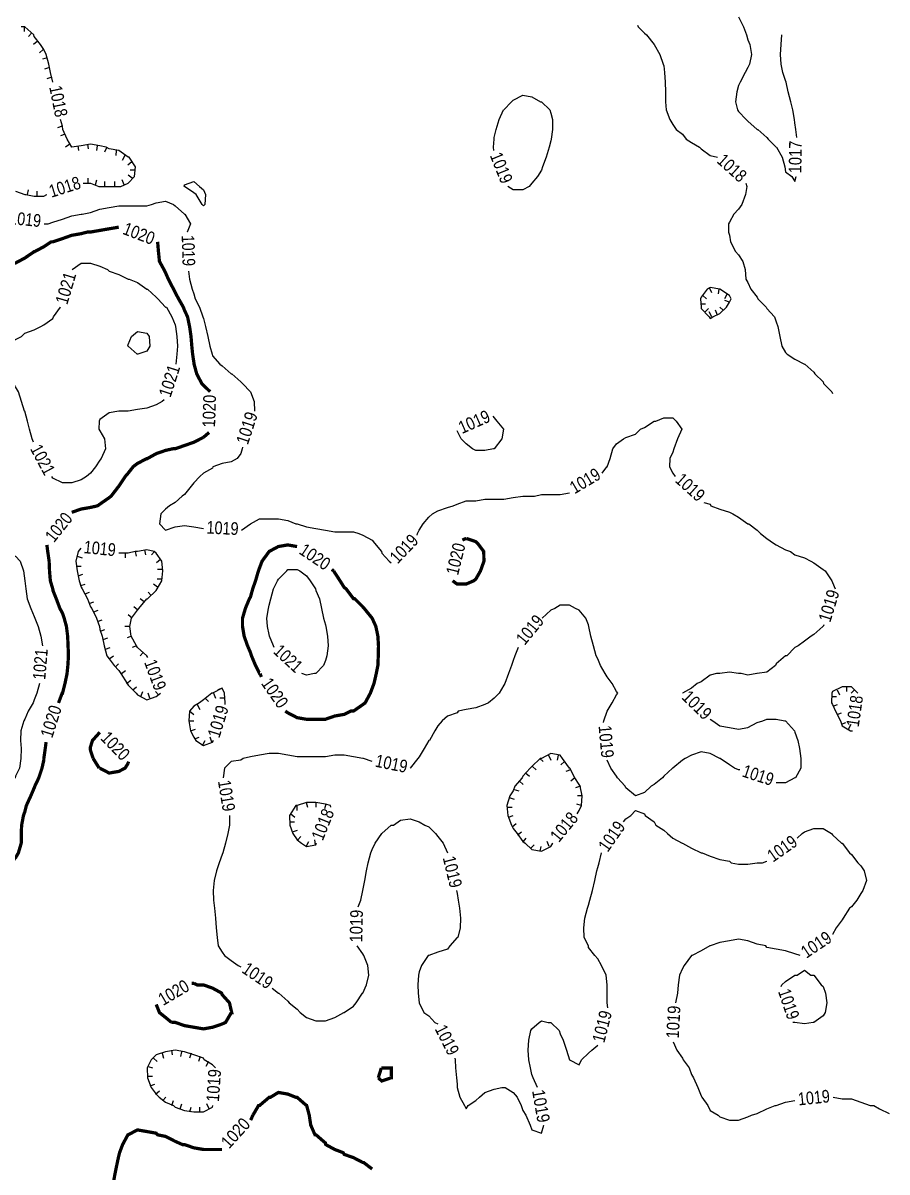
# Model space of a CAD drawing. Extents: x 628896 to 629881, y 4519192 to 4520125.
# Drawn here: x 629279.9 to 629545.2, y 4519449.6 to 4519802.1 of the extents above; entities that cross this region are included whole.
import ezdxf
from ezdxf.enums import TextEntityAlignment as Align

# ---------------------------------------------------------------- set-up
doc = ezdxf.new("R2010")
doc.units = 0

msp = doc.modelspace()

# ---------------------------------------------------------------- linework, layer by layer
at = {"layer": 'GSLAYER', "linetype": 'CONTINUOUS', "flags": 128}
for points in [[(629499.625, 4519804), (629501.125, 4519801), (629502.0625, 4519798.5), (629502.5, 4519797), (629503.0625, 4519795.5), (629503.5625, 4519792.5), (629502.9375, 4519789.5), (629502.5, 4519788.5), (629501.6875, 4519787), (629500.125, 4519784), (629499.625, 4519783), (629499.0625, 4519781), (629498.6875, 4519778), (629499.25, 4519775.5), (629499.625, 4519775), (629502, 4519772.5), (629502.5, 4519772), (629505.375, 4519769.5), (629505.5625, 4519769.5), (629508.25, 4519767), (629508.75, 4519766.5), (629511.125, 4519764), (629511.25, 4519764), (629513, 4519761), (629513.8125, 4519758), (629514.0625, 4519756.5), (629516, 4519755), (629516.9375, 4519753.5), (629517.3125, 4519755)], [(629288.3125, 4519787), (629287.875, 4519789.5), (629287, 4519792.5), (629286.3125, 4519794), (629285.25, 4519795.5), (629283.375, 4519798), (629283.25, 4519798.5), (629280.4375, 4519801), (629279.375, 4519801)], [(629280.25, 4519801), (629280.25, 4519799.5)], [(629468.625, 4519801.5), (629468.8125, 4519801)], [(629468.8125, 4519801), (629470.75, 4519799), (629471.3125, 4519798.5), (629473.6875, 4519795.5), (629473.75, 4519795.5), (629475.4375, 4519792.5), (629476.4375, 4519789.5), (629476.625, 4519789), (629476.875, 4519787), (629477.125, 4519784), (629477.1875, 4519781), (629477.1875, 4519778), (629477.375, 4519775.5), (629478.5625, 4519772.5), (629479.4375, 4519771), (629480.5, 4519769.5), (629482.375, 4519768), (629483.5, 4519766.5), (629485.1875, 4519765.5), (629487.625, 4519764), (629488.125, 4519763.5), (629490.9375, 4519761.5), (629493.125, 4519761)], [(629282.5625, 4519799), (629281.625, 4519798)], [(629517.1875, 4519769.5), (629516.9375, 4519771.5), (629516.8125, 4519772.5), (629516.3125, 4519775.5), (629515.625, 4519778), (629514.875, 4519781), (629514.1875, 4519784), (629514.0625, 4519784.5), (629513.1875, 4519787), (629512.6875, 4519789.5), (629512.5, 4519792.5), (629512.6875, 4519795.5), (629512.9375, 4519798.5)], [(629284.3125, 4519796.5), (629283.1875, 4519795.5)], [(629286.125, 4519794), (629284.9375, 4519793)], [(629287.3125, 4519791.5), (629285.875, 4519791)], [(629288.0625, 4519788.5), (629286.5625, 4519788)], [(629289.125, 4519784), (629288.3125, 4519787)], [(629288.75, 4519785.5), (629287.25, 4519785)], [(629424.375, 4519764), (629424.5625, 4519766.5), (629424.625, 4519767), (629425.1875, 4519769.5), (629426.0625, 4519772.5), (629427.4375, 4519775.5), (629427.5, 4519775.5), (629429.9375, 4519778), (629430.4375, 4519778.5), (629433.375, 4519780), (629436.1875, 4519779.5), (629438.8125, 4519778), (629439.0625, 4519778), (629441.6875, 4519775.5), (629441.9375, 4519774.5), (629442.4375, 4519772.5), (629442.4375, 4519769.5), (629442.125, 4519766.5), (629441.9375, 4519766), (629441.4375, 4519764), (629440.5, 4519761), (629439.4375, 4519758), (629439.0625, 4519757), (629437.875, 4519755), (629436.1875, 4519753), (629435.3125, 4519752), (629433.375, 4519751), (629430.4375, 4519751), (629428.8125, 4519752)], [(629300.625, 4519753), (629303.1875, 4519752), (629303.5, 4519752), (629306.375, 4519752), (629309.3125, 4519752), (629310, 4519752), (629312.1875, 4519753), (629314.125, 4519755), (629314.4375, 4519758), (629312.5625, 4519761), (629312.1875, 4519761), (629309.3125, 4519763), (629306.375, 4519763.5), (629305.4375, 4519764), (629303.5, 4519764.5), (629300.625, 4519765), (629297.75, 4519764.5), (629294.875, 4519764), (629293.4375, 4519766.5), (629292.1875, 4519769.5), (629292.0625, 4519770.5), (629291.4375, 4519772.5)], [(629291.4375, 4519772.5), (629291.4375, 4519772.5)], [(629291.9375, 4519770.5), (629290.5, 4519770)], [(629517.5, 4519767), (629517.1875, 4519769.5)], [(629292.875, 4519768), (629291.4375, 4519767.5)], [(629294.3125, 4519765), (629292.9375, 4519764)], [(629299.6875, 4519765), (629299.9375, 4519763.5)], [(629296.75, 4519764.5), (629296.9375, 4519763)], [(629302.6875, 4519764.5), (629302.4375, 4519763)], [(629305.625, 4519764), (629304.9375, 4519762.5)], [(629308.5625, 4519763), (629308.375, 4519761.5)], [(629311.1875, 4519761.5), (629310.3125, 4519760)], [(629424.5, 4519763), (629424.375, 4519764)], [(629313.3125, 4519759.5), (629312.0625, 4519758.5)], [(629493.125, 4519761), (629493.125, 4519761)], [(629299.9375, 4519753), (629299.9375, 4519754.5)], [(629313.4375, 4519754.5), (629312.25, 4519755.5)], [(629314.3125, 4519757), (629312.8125, 4519757)], [(629517.3125, 4519755), (629517.3125, 4519755)], [(629281.25, 4519749.5), (629281.625, 4519751)], [(629298.4375, 4519753), (629300.625, 4519753)], [(629302.125, 4519752.5), (629302.625, 4519754)], [(629305, 4519752), (629305, 4519753.5)], [(629308.0625, 4519752), (629308.0625, 4519753.5)], [(629311, 4519752.5), (629310.375, 4519754)], [(629333.125, 4519749.5), (629332.375, 4519750), (629329.5, 4519752), (629329.4375, 4519752), (629329.5, 4519752.5), (629332.375, 4519753.5), (629334.125, 4519752), (629335.3125, 4519751), (629336, 4519749.5), (629335.75, 4519746.5), (629335.3125, 4519746), (629334.875, 4519746.5)], [(629428.8125, 4519752), (629428.8125, 4519752)], [(629502.1875, 4519752), (629501.75, 4519749.5), (629500.625, 4519746.5), (629499.625, 4519745), (629498.1875, 4519743.5), (629496.8125, 4519741), (629496.5, 4519740.5), (629496.5, 4519738), (629496.8125, 4519737), (629497.1875, 4519735), (629498.6875, 4519732), (629499.625, 4519731), (629500.9375, 4519729), (629501.625, 4519726.5), (629501.875, 4519723.5), (629502.5, 4519722.5), (629503.375, 4519720.5), (629505.375, 4519718), (629505.5625, 4519717.5), (629508.125, 4519715), (629508.25, 4519714.5), (629510.6875, 4519712), (629511.125, 4519710.5), (629511.625, 4519709), (629512.25, 4519706), (629512.9375, 4519703), (629514.0625, 4519701), (629514.5625, 4519700.5), (629516.9375, 4519699), (629519.8125, 4519697.5), (629519.9375, 4519697.5), (629522.6875, 4519695), (629523.0625, 4519694.5), (629525.625, 4519692), (629525.6875, 4519691.5), (629528.25, 4519689), (629528.4375, 4519688.5)], [(629501.8125, 4519753), (629502.1875, 4519752)], [(629277.625, 4519750.5), (629280.4375, 4519749.5), (629280.8125, 4519749.5), (629283.375, 4519749), (629286.3125, 4519749), (629287.1875, 4519749.5)], [(629284.3125, 4519749), (629284.3125, 4519750.5)], [(629287.1875, 4519749.5), (629287.1875, 4519749.5)], [(629287.6875, 4519740.5), (629289.125, 4519741), (629292.0625, 4519742), (629294.875, 4519743), (629297.75, 4519743.5), (629298.125, 4519743.5), (629300.625, 4519744), (629303.5, 4519745), (629306.375, 4519745.5), (629309.3125, 4519746), (629312.1875, 4519746), (629315.0625, 4519746), (629317.9375, 4519746), (629319.375, 4519746.5), (629320.8125, 4519747), (629323.6875, 4519747.5), (629326.125, 4519746.5), (629326.625, 4519746), (629329.5, 4519743.5), (629329.625, 4519743.5), (629331.3125, 4519740.5), (629330.3125, 4519738)], [(629334.875, 4519746.5), (629333.125, 4519749.5)], [(629286.375, 4519740.5), (629287.6875, 4519740.5)], [(629330.3125, 4519738), (629330.3125, 4519738)], [(629295, 4519726.5), (629297.75, 4519728.5), (629300.625, 4519728.5), (629303.5, 4519727.5), (629305.8125, 4519726.5), (629306.375, 4519726), (629309.3125, 4519725), (629312.1875, 4519723.5), (629312.5625, 4519723.5), (629315.0625, 4519722.5), (629317.9375, 4519720.5), (629318.125, 4519720.5), (629320.8125, 4519718), (629321.3125, 4519717.5), (629323.6875, 4519715), (629323.9375, 4519715), (629325.5625, 4519712), (629326.625, 4519709.5), (629326.6875, 4519709), (629327.1875, 4519706), (629327.3125, 4519703), (629327.125, 4519700.5), (629326.875, 4519697.5)], [(629295, 4519726.5), (629295, 4519726.5)], [(629330.6875, 4519726), (629331.0625, 4519723.5)], [(629331.0625, 4519723.5), (629331.8125, 4519720.5), (629332.375, 4519719), (629332.75, 4519717.5), (629334.125, 4519715), (629335.125, 4519712), (629335.3125, 4519711.5), (629336, 4519709), (629336.6875, 4519706), (629337.25, 4519703), (629338, 4519700.5), (629338.125, 4519700), (629340.375, 4519697.5), (629341.0625, 4519697), (629343.875, 4519694.5), (629344.0625, 4519694.5), (629346.8125, 4519692), (629347.3125, 4519691.5), (629349.75, 4519689), (629349.75, 4519689), (629350.875, 4519686), (629351, 4519683)], [(629493.875, 4519713), (629495.9375, 4519715), (629496.8125, 4519716.5), (629497.3125, 4519717.5), (629496.8125, 4519718.5), (629493.875, 4519720.5), (629490.9375, 4519721), (629490, 4519720.5), (629488.125, 4519718), (629487.9375, 4519717.5), (629488.125, 4519715), (629488.125, 4519714.5), (629490.5625, 4519712), (629490.9375, 4519711.5), (629491.75, 4519712)], [(629490.625, 4519721), (629491.3125, 4519719.5)], [(629493.5625, 4519720.5), (629493.3125, 4519719)], [(629488, 4519716), (629489.5, 4519716)], [(629488.625, 4519718.5), (629489.8125, 4519717.5)], [(629496.125, 4519719), (629495.25, 4519717.5)], [(629496.8125, 4519716.5), (629495.4375, 4519717)], [(629282.75, 4519674.5), (629281.875, 4519677.5), (629281.25, 4519680), (629280.4375, 4519683), (629280.375, 4519683), (629279.4375, 4519686), (629278.5, 4519689), (629277.625, 4519690.5), (629277.125, 4519691.5), (629275.625, 4519694.5), (629274.75, 4519697.5), (629274.75, 4519700.5), (629275.875, 4519703), (629277.625, 4519705), (629279.4375, 4519706), (629280.4375, 4519707), (629283.375, 4519708), (629285.4375, 4519709), (629286.3125, 4519709.5), (629289.125, 4519711.5), (629289.3125, 4519712), (629291.4375, 4519715)], [(629291.4375, 4519715), (629291.4375, 4519715)], [(629489.3125, 4519713.5), (629490.375, 4519714.5)], [(629491.4375, 4519712), (629490.625, 4519713.5)], [(629491.75, 4519712), (629493.875, 4519713)], [(629493.125, 4519712.5), (629492.5, 4519714)], [(629494.9375, 4519714), (629493.875, 4519715)], [(629312.1875, 4519703), (629312.125, 4519703), (629312.1875, 4519703.5), (629313.25, 4519706), (629315.0625, 4519707.5), (629317.9375, 4519707), (629318.6875, 4519706), (629318.8125, 4519703), (629317.9375, 4519701.5), (629315.125, 4519700.5), (629315.0625, 4519700.5), (629315, 4519700.5)], [(629315, 4519700.5), (629312.1875, 4519703)], [(629326.875, 4519697.5), (629326.875, 4519697.5)], [(629322.625, 4519686), (629320.8125, 4519685), (629317.9375, 4519684), (629315.0625, 4519683.5), (629312.1875, 4519683), (629310.3125, 4519683), (629309.3125, 4519683), (629306.375, 4519682.5), (629303.5, 4519680.5), (629303.3125, 4519680), (629303.1875, 4519677.5), (629303.5, 4519677), (629304.9375, 4519674.5), (629305.25, 4519671.5), (629303.875, 4519668.5), (629303.5, 4519668), (629302.1875, 4519666), (629300.625, 4519664), (629299.375, 4519663), (629297.75, 4519662), (629294.875, 4519661), (629292.0625, 4519661), (629289.125, 4519662.5), (629288.8125, 4519663)], [(629323.25, 4519686.5), (629322.625, 4519686)], [(629351, 4519683), (629351, 4519683)], [(629424.625, 4519681), (629425.4375, 4519680), (629427.4375, 4519677.5), (629426.9375, 4519674.5), (629424.625, 4519671.5), (629424.375, 4519671.5), (629421.75, 4519671), (629418.9375, 4519671), (629417.875, 4519671.5)], [(629424.125, 4519681.5), (629424.625, 4519681)], [(629459.125, 4519666), (629459.25, 4519666), (629460.1875, 4519668.5), (629461, 4519671.5), (629462.1875, 4519673), (629464.3125, 4519674.5), (629465, 4519675), (629467.9375, 4519676), (629469.5, 4519677.5), (629470.75, 4519678), (629473.6875, 4519680), (629474.1875, 4519680), (629476.625, 4519681), (629479.4375, 4519681), (629480.4375, 4519680), (629482.1875, 4519677.5), (629480.875, 4519674.5), (629479.75, 4519671.5), (629479.4375, 4519670.5), (629478.5625, 4519668.5), (629478.4375, 4519666), (629479.4375, 4519664), (629480.125, 4519663)], [(629416, 4519673), (629414.4375, 4519674.5), (629413.1875, 4519677)], [(629413.1875, 4519677), (629413.1875, 4519677)], [(629283.1875, 4519673.5), (629282.75, 4519674.5)], [(629347.1875, 4519671.5), (629346.8125, 4519670), (629345.625, 4519668.5), (629343.875, 4519667.5), (629341.0625, 4519667), (629338.25, 4519666), (629338.125, 4519665.5), (629335.3125, 4519664), (629334.1875, 4519663), (629332.375, 4519661), (629331.5625, 4519660), (629329.5, 4519657.5), (629328.75, 4519657), (629326.625, 4519655), (629324.875, 4519654), (629323.6875, 4519653), (629322.1875, 4519651.5), (629321.8125, 4519648.5), (629323.6875, 4519646.5), (629326.625, 4519647.5), (629329.5, 4519648), (629332.375, 4519647.5), (629335.3125, 4519647)], [(629347.3125, 4519672), (629347.1875, 4519671.5)], [(629417.875, 4519671.5), (629416, 4519673)], [(629288.8125, 4519663), (629288.8125, 4519663)], [(629457.6875, 4519664), (629459.125, 4519666)], [(629480.125, 4519663), (629480.125, 4519663)], [(629401.0625, 4519645.5), (629401.5625, 4519646.5), (629402.75, 4519648.5), (629404.5, 4519650.5), (629405.625, 4519651.5), (629407.3125, 4519652.5), (629410.25, 4519653.5), (629412, 4519654), (629413.1875, 4519654.5), (629416, 4519655.5), (629418.9375, 4519655.5), (629421.75, 4519656), (629424.625, 4519656), (629427.5, 4519656), (629430.4375, 4519656.5), (629433.375, 4519657), (629436.1875, 4519657), (629437, 4519657), (629439.0625, 4519657.5), (629441.9375, 4519657.5), (629444.8125, 4519657.5), (629447.6875, 4519658)], [(629447.6875, 4519658), (629447.6875, 4519658)], [(629488.9375, 4519655), (629490.9375, 4519654.5)], [(629490.9375, 4519654.5), (629491.0625, 4519654), (629493.875, 4519653), (629496.8125, 4519652), (629497.875, 4519651.5), (629499.625, 4519650.5), (629502.5, 4519648.5), (629502.75, 4519648.5), (629505.375, 4519646.5), (629506.375, 4519645.5), (629508.25, 4519644), (629510.375, 4519642.5), (629511.125, 4519642), (629514.0625, 4519640.5), (629515.5625, 4519640), (629516.9375, 4519639), (629519.8125, 4519638), (629521.8125, 4519637), (629522.6875, 4519636.5), (629525.625, 4519634.5), (629526.25, 4519634), (629528.25, 4519631), (629528.4375, 4519630.5), (629529.3125, 4519628.5)], [(629347, 4519646.5), (629349.75, 4519648.5)], [(629349.75, 4519648.5), (629349.75, 4519648.5), (629352.5625, 4519650), (629355.5, 4519650), (629358.3125, 4519650), (629361.1875, 4519649.5), (629363.6875, 4519648.5), (629364.0625, 4519648.5), (629366.9375, 4519647.5), (629369.875, 4519647), (629372.75, 4519646.5), (629375.625, 4519646), (629378.5, 4519646), (629381.375, 4519646), (629383, 4519645.5), (629384.25, 4519645), (629387.125, 4519643.5), (629387.875, 4519642.5), (629389.9375, 4519640), (629390.0625, 4519639.5), (629392.375, 4519637), (629392.9375, 4519636.5)], [(629335.3125, 4519647), (629335.3125, 4519647)], [(629400.9375, 4519645), (629401.0625, 4519645.5)], [(629268.4375, 4519625.5), (629268.375, 4519628.5), (629268.5625, 4519631), (629268.9375, 4519634), (629268.9375, 4519634), (629270.75, 4519637), (629271.875, 4519637.5), (629274.6875, 4519638.5), (629277.625, 4519638.5), (629279, 4519637), (629280.0625, 4519634), (629280.4375, 4519631), (629280.75, 4519628.5), (629281.1875, 4519625.5), (629282.3125, 4519622.5), (629283.375, 4519620), (629283.5, 4519619.5), (629284.5625, 4519617), (629285.4375, 4519614), (629285.875, 4519611)], [(629296.875, 4519640), (629296.1875, 4519637), (629296.5625, 4519634), (629297.125, 4519631), (629297.75, 4519629), (629298.125, 4519628.5), (629299.6875, 4519625.5), (629300.625, 4519623), (629301, 4519622.5), (629302.5, 4519619.5), (629303.375, 4519617), (629303.5, 4519616), (629304.25, 4519614), (629304.875, 4519611), (629305.625, 4519608), (629306.375, 4519607), (629307.875, 4519605), (629309.3125, 4519603.5), (629309.9375, 4519602.5), (629311.875, 4519599.5), (629312.1875, 4519599), (629314.625, 4519596.5), (629315.0625, 4519596), (629317.9375, 4519594.5), (629320.8125, 4519595.5), (629322.125, 4519596.5)], [(629296.5625, 4519638.5), (629298.125, 4519638)], [(629297.625, 4519641), (629296.875, 4519640)], [(629317.9375, 4519608), (629317.9375, 4519608), (629315.0625, 4519610.5), (629314.8125, 4519611), (629313.125, 4519614), (629312.6875, 4519617), (629313.25, 4519619.5), (629315.0625, 4519622), (629315.5, 4519622.5), (629317.9375, 4519625.5), (629318.125, 4519625.5), (629320.8125, 4519628), (629321.0625, 4519628.5), (629322.5, 4519631), (629322.8125, 4519634), (629322.5, 4519637), (629320.8125, 4519639.5), (629320.1875, 4519640), (629317.9375, 4519640.5), (629315.0625, 4519640), (629314.375, 4519640), (629312.1875, 4519639.5), (629309.3125, 4519639.5)], [(629309.3125, 4519639.5), (629309.3125, 4519639.5)], [(629311.25, 4519639.5), (629311.25, 4519638)], [(629314.3125, 4519640), (629314.625, 4519638.5)], [(629317.25, 4519640.5), (629317.5, 4519639)], [(629320.25, 4519640), (629319.375, 4519639)], [(629296.375, 4519635.5), (629297.8125, 4519635.5)], [(629322.125, 4519637.5), (629320.875, 4519636.5)], [(629322.8125, 4519634.5), (629321.25, 4519634.5)], [(629356.875, 4519611), (629355.5625, 4519614), (629355.5, 4519614.5), (629354.9375, 4519617), (629354.8125, 4519619.5), (629355.3125, 4519622.5), (629355.5, 4519623.5), (629356, 4519625.5), (629356.875, 4519628.5), (629358.0625, 4519631), (629358.3125, 4519631.5), (629360.875, 4519634), (629361.1875, 4519634.5), (629364.0625, 4519634.5), (629364.9375, 4519634), (629366.9375, 4519632.5), (629368.0625, 4519631), (629369.75, 4519628.5), (629369.875, 4519628), (629370.9375, 4519625.5), (629371.5625, 4519622.5), (629372.1875, 4519619.5), (629372.75, 4519617.5), (629372.9375, 4519617), (629373.4375, 4519614), (629373.5625, 4519611), (629373.1875, 4519608), (629372.75, 4519606.5), (629372.1875, 4519605), (629369.875, 4519602.5), (629369.375, 4519602.5), (629366.9375, 4519602), (629365.5625, 4519602.5)], [(629392.9375, 4519636.5), (629392.9375, 4519636.5)], [(629296.8125, 4519632.5), (629298.3125, 4519633)], [(629322.625, 4519631.5), (629321.0625, 4519631.5)], [(629297.625, 4519629.5), (629299, 4519630)], [(629299, 4519627), (629300.375, 4519627.5)], [(629319.3125, 4519626.5), (629318.3125, 4519627.5)], [(629321.25, 4519629), (629319.9375, 4519630)], [(629529.3125, 4519628.5), (629529.3125, 4519628.5)], [(629300.1875, 4519624), (629301.625, 4519624.5)], [(629317.125, 4519624.5), (629315.9375, 4519625.5)], [(629301.625, 4519621.5), (629303, 4519622)], [(629313.4375, 4519619.5), (629312.1875, 4519620.5)], [(629315.1875, 4519622), (629313.9375, 4519623)], [(629458.25, 4519588), (629459.25, 4519591), (629459.25, 4519591), (629460.8125, 4519593.5), (629462.1875, 4519596), (629462.5625, 4519596.5), (629462.1875, 4519597), (629460.8125, 4519599.5), (629459.25, 4519601.5), (629458.625, 4519602.5), (629457.1875, 4519605), (629456.375, 4519607), (629455.9375, 4519608), (629455.0625, 4519611), (629454.25, 4519614), (629453.6875, 4519617), (629453.5, 4519617.5), (629452.6875, 4519619.5), (629450.625, 4519622), (629449.5, 4519622.5), (629447.6875, 4519623.5), (629444.8125, 4519623.5), (629443.25, 4519622.5), (629441.9375, 4519622), (629439.3125, 4519619.5)], [(629302.8125, 4519618.5), (629304.25, 4519619)], [(629312.6875, 4519617), (629311.1875, 4519617)], [(629439.3125, 4519619.5), (629439.3125, 4519619.5)], [(629525.625, 4519617), (629525.4375, 4519617), (629522.6875, 4519614.5), (629521.875, 4519614), (629519.8125, 4519612.5), (629517.875, 4519611), (629516.9375, 4519610.5), (629514.4375, 4519608), (629514.0625, 4519608), (629511.125, 4519605.5), (629510.9375, 4519605), (629508.25, 4519603), (629505.375, 4519602.5), (629505.1875, 4519602.5), (629502.5, 4519602), (629500.4375, 4519602.5), (629499.625, 4519602.5), (629496.8125, 4519603), (629493.875, 4519602.5), (629492.875, 4519602.5), (629490.9375, 4519602), (629488.125, 4519600), (629486.9375, 4519599.5), (629485.1875, 4519598), (629482.375, 4519596.5)], [(629525.8125, 4519617.5), (629525.625, 4519617)], [(629303.6875, 4519615.5), (629305.0625, 4519616)], [(629304.5625, 4519613), (629306, 4519613.5)], [(629313.25, 4519614), (629311.9375, 4519613.5)], [(629285.875, 4519611), (629285.875, 4519611)], [(629305.25, 4519610), (629306.6875, 4519610.5)], [(629314.8125, 4519611), (629313.4375, 4519610.5)], [(629357.0625, 4519610.5), (629356.875, 4519611)], [(629431.9375, 4519610.5), (629430.9375, 4519608)], [(629306.375, 4519607), (629307.6875, 4519608)], [(629316.8125, 4519609), (629315.875, 4519608)], [(629318.25, 4519607.5), (629317.9375, 4519608)], [(629430.9375, 4519608), (629430.4375, 4519606.5), (629429.9375, 4519605), (629429, 4519602.5), (629427.8125, 4519599.5), (629427.5, 4519599), (629426.0625, 4519596.5), (629424.625, 4519595), (629422.8125, 4519593.5), (629421.75, 4519593), (629418.9375, 4519592), (629416, 4519591.5), (629413.5625, 4519591), (629413.1875, 4519590.5), (629410.25, 4519589.5), (629408.5625, 4519588), (629407.3125, 4519586.5), (629406.375, 4519585), (629404.6875, 4519582), (629404.5, 4519582), (629403.125, 4519579.5), (629401.5625, 4519577), (629401.1875, 4519576.5), (629398.75, 4519573.5)], [(629308.1875, 4519604.5), (629309.25, 4519605.5)], [(629310.125, 4519602.5), (629311.375, 4519603.5)], [(629284.9375, 4519599.5), (629284.125, 4519596.5)], [(629311.6875, 4519599.5), (629313.0625, 4519600.5)], [(629365.5625, 4519602.5), (629365.5625, 4519602.5)], [(629284.125, 4519596.5), (629283.375, 4519594.5), (629283, 4519593.5), (629281.5, 4519591), (629280.4375, 4519588.5), (629280.1875, 4519588), (629279.25, 4519585), (629279.1875, 4519582), (629279.375, 4519579.5), (629279.25, 4519576.5), (629278.8125, 4519573.5), (629277.625, 4519571), (629277.5, 4519570.5), (629275, 4519568), (629274.6875, 4519567.5), (629271.875, 4519565), (629271.375, 4519565), (629268.9375, 4519563.5), (629266.0625, 4519562), (629265.9375, 4519562), (629263.1875, 4519560), (629261.125, 4519559)], [(629313.6875, 4519597.5), (629314.8125, 4519598.5)], [(629316.0625, 4519595.5), (629316.75, 4519597)], [(629318.8125, 4519595), (629318.3125, 4519596.5)], [(629321.5625, 4519596), (629320.625, 4519597)], [(629322.125, 4519596.5), (629322.125, 4519596.5)], [(629342, 4519593.5), (629341.75, 4519596.5), (629341.0625, 4519598), (629338.125, 4519596.5), (629337.9375, 4519596.5), (629335.3125, 4519594.5), (629334.125, 4519593.5), (629332.375, 4519592.5), (629331, 4519591), (629330.8125, 4519588), (629331.375, 4519585), (629332.375, 4519583), (629332.9375, 4519582), (629335.3125, 4519580.5), (629338.125, 4519581.5), (629338.4375, 4519582)], [(629338.4375, 4519596.5), (629339.0625, 4519595)], [(629341.0625, 4519598), (629339.6875, 4519597.5)], [(629482.375, 4519596.5), (629482.375, 4519596.5)], [(629534.25, 4519598.5), (629531.375, 4519598.5), (629528.4375, 4519597), (629528.25, 4519596.5), (629528.125, 4519593.5), (629528.4375, 4519593), (629529.375, 4519591), (629530.875, 4519588), (629531.375, 4519586.5), (629534, 4519585), (629534.25, 4519585), (629534.5625, 4519585)], [(629529.875, 4519597.5), (629530.5625, 4519596)], [(629532.75, 4519598.5), (629532.75, 4519597)], [(629535.1875, 4519597.5), (629534.1875, 4519596.5)], [(629536.25, 4519596.5), (629534.25, 4519598.5)], [(629333.4375, 4519593), (629334.1875, 4519591.5)], [(629335.875, 4519595), (629336.875, 4519594)], [(629341.8125, 4519595), (629340.375, 4519595)], [(629341.9375, 4519593), (629342, 4519593.5)], [(629528.25, 4519595.5), (629529.6875, 4519595.5)], [(629528.625, 4519592.5), (629530, 4519593)], [(629331.1875, 4519591), (629332.375, 4519590)], [(629529.875, 4519590), (629531.25, 4519590.5)], [(629330.8125, 4519588), (629332.375, 4519588)], [(629331.3125, 4519585), (629332.875, 4519585.5)], [(629458.1875, 4519587.5), (629458.25, 4519588)], [(629490.9375, 4519588.5), (629491.75, 4519588)], [(629491.75, 4519588), (629493.875, 4519586.5), (629496.8125, 4519586), (629499.625, 4519585.5), (629502.5, 4519586), (629505.375, 4519587.5), (629507.0625, 4519588), (629508.25, 4519588.5), (629511.125, 4519588.5), (629513.8125, 4519588), (629514.0625, 4519588), (629516.75, 4519585), (629516.9375, 4519584.5), (629517.8125, 4519582), (629518.3125, 4519579.5), (629518.75, 4519576.5), (629518.6875, 4519573.5), (629517.125, 4519570.5), (629516.9375, 4519570.5), (629514.0625, 4519569), (629511.125, 4519569)], [(629531.1875, 4519587), (629532.5625, 4519587.5)], [(629533.375, 4519585.5), (629534.1875, 4519587)], [(629332.6875, 4519582.5), (629334, 4519583)], [(629335.0625, 4519580.5), (629335.875, 4519582)], [(629337.9375, 4519581.5), (629337.375, 4519583)], [(629338.4375, 4519582), (629338.4375, 4519582)], [(629534.5625, 4519585), (629534.5625, 4519585)], [(629384.5, 4519576.5), (629384.25, 4519576.5), (629381.375, 4519577), (629378.5, 4519577.5), (629375.625, 4519577.5), (629372.75, 4519577), (629369.875, 4519577), (629366.9375, 4519577), (629364.0625, 4519577), (629361.1875, 4519577.5), (629358.3125, 4519578), (629355.5, 4519578), (629352.5625, 4519577.5), (629349.75, 4519577), (629347.5, 4519576.5), (629346.8125, 4519576), (629343.875, 4519575.5), (629341.75, 4519573.5), (629341.375, 4519570.5)], [(629450.625, 4519560.5), (629451.4375, 4519562), (629451.625, 4519565), (629450.9375, 4519568), (629450.625, 4519568.5), (629449.375, 4519570.5), (629447.8125, 4519573.5), (629447.6875, 4519573.5), (629445.5625, 4519576.5), (629444.8125, 4519577.5), (629441.9375, 4519578), (629439.0625, 4519576.5), (629438.75, 4519576.5), (629436.1875, 4519574), (629435.625, 4519573.5), (629433.375, 4519571), (629433.1875, 4519570.5), (629430.9375, 4519568), (629430.4375, 4519566.5), (629429.375, 4519565), (629428.5, 4519562), (629428.8125, 4519559), (629429.875, 4519556), (629430.4375, 4519555), (629431.625, 4519553.5), (629433.375, 4519551), (629434.0625, 4519550.5), (629436.1875, 4519548.5), (629439.0625, 4519548), (629441.9375, 4519549.5), (629442.625, 4519550.5)], [(629499.625, 4519573), (629498.375, 4519573.5), (629496.8125, 4519574.5), (629494, 4519576.5), (629493.875, 4519576.5), (629490.9375, 4519578), (629488.125, 4519578.5), (629485.1875, 4519577.5), (629483.25, 4519576.5), (629482.375, 4519576), (629479.4375, 4519573.5), (629479.3125, 4519573.5), (629476.625, 4519571), (629476.25, 4519570.5), (629473.6875, 4519568.5), (629472.8125, 4519568), (629470.75, 4519566), (629467.9375, 4519565), (629465, 4519567.5), (629464.8125, 4519568), (629462.4375, 4519570.5), (629462.1875, 4519571), (629460.4375, 4519573.5), (629459.25, 4519576)], [(629387.125, 4519575.5), (629384.5, 4519576.5)], [(629438.5625, 4519576.5), (629439.625, 4519575.5)], [(629441.25, 4519577.5), (629441.9375, 4519576)], [(629444.1875, 4519577.5), (629443.9375, 4519576)], [(629446.1875, 4519575.5), (629445, 4519574.5)], [(629459.25, 4519576), (629459.25, 4519576)], [(629398.75, 4519573.5), (629398.75, 4519573.5)], [(629434.25, 4519572), (629435.4375, 4519571)], [(629436.375, 4519574), (629437.4375, 4519573)], [(629448, 4519573), (629446.625, 4519572.5)], [(629500, 4519573), (629499.625, 4519573)], [(629341.375, 4519570.5), (629341.375, 4519570.5)], [(629432.375, 4519569.5), (629433.5, 4519568.5)], [(629449.375, 4519570.5), (629448.125, 4519569.5)], [(629451.0625, 4519568), (629449.5, 4519567.5)], [(629511.125, 4519569), (629511.125, 4519569)], [(629429.1875, 4519564.5), (629430.75, 4519564)], [(629430.75, 4519567), (629432.125, 4519566.5)], [(629451.625, 4519565), (629450.125, 4519565)], [(629374.3125, 4519562), (629372.75, 4519562.5), (629369.875, 4519563), (629366.9375, 4519563), (629364.0625, 4519562), (629363.6875, 4519562), (629361.75, 4519559), (629361.8125, 4519556), (629362.8125, 4519553.5), (629364.0625, 4519551.5), (629365.375, 4519550.5), (629366.9375, 4519549.5), (629369.875, 4519550), (629370.0625, 4519550.5)], [(629364, 4519562), (629364, 4519560.5)], [(629366.8125, 4519563), (629367.3125, 4519561.5)], [(629369.875, 4519563), (629369.875, 4519561.5)], [(629372.875, 4519562.5), (629372.4375, 4519561)], [(629374.4375, 4519561.5), (629374.3125, 4519562)], [(629428.5625, 4519561.5), (629430.0625, 4519561.5)], [(629451.3125, 4519562), (629449.9375, 4519562.5)], [(629450.0625, 4519559.5), (629450.625, 4519560.5)], [(629465, 4519558), (629466.5625, 4519559), (629467.9375, 4519560.5), (629470.75, 4519559.5), (629470.9375, 4519559), (629473.6875, 4519557), (629474.1875, 4519556), (629476.625, 4519554.5), (629477.75, 4519553.5), (629479.4375, 4519552), (629482.25, 4519550.5), (629482.375, 4519550.5), (629485.1875, 4519549), (629488.125, 4519547.5), (629488.4375, 4519547.5), (629490.9375, 4519546.5), (629493.875, 4519545.5), (629496.8125, 4519545), (629497.3125, 4519544.5), (629499.625, 4519544), (629502.5, 4519544), (629505.375, 4519544.5), (629506.9375, 4519544.5), (629508.25, 4519545)], [(629343.3125, 4519559), (629343.3125, 4519556)], [(629361.75, 4519557), (629363.3125, 4519557)], [(629362.125, 4519559.5), (629363.375, 4519558.5)], [(629383.625, 4519533), (629384.25, 4519536), (629384.875, 4519539), (629385.375, 4519542), (629385.9375, 4519544.5), (629386.75, 4519547.5), (629387.125, 4519548.5), (629388, 4519550.5), (629390.0625, 4519553.5), (629390.0625, 4519553.5), (629392.9375, 4519556), (629393.625, 4519556), (629395.8125, 4519557.5), (629398.75, 4519558), (629401.5625, 4519557), (629403.25, 4519556), (629404.5, 4519555.5), (629406.5625, 4519553.5), (629407.3125, 4519552.5), (629408.9375, 4519550.5), (629410.25, 4519547.5)], [(629429, 4519558.5), (629430.375, 4519559)], [(629464.3125, 4519557), (629465, 4519558)], [(629343.3125, 4519556), (629342.8125, 4519553.5), (629342.0625, 4519550.5), (629341.25, 4519547.5), (629341.0625, 4519547), (629340.1875, 4519544.5), (629339.3125, 4519542), (629338.625, 4519539), (629338.3125, 4519536), (629338.4375, 4519533), (629338.6875, 4519530.5), (629339.0625, 4519527.5), (629339.1875, 4519524.5), (629339.5, 4519521.5), (629339.8125, 4519519), (629341.0625, 4519517), (629341.75, 4519516), (629343.875, 4519514.5), (629345.9375, 4519513), (629346.8125, 4519512.5)], [(629362.6875, 4519554), (629364.1875, 4519554.5)], [(629430.0625, 4519555.5), (629431.3125, 4519556.5)], [(629431.75, 4519553), (629433, 4519554)], [(629517.625, 4519552), (629519.125, 4519553.5)], [(629519.125, 4519553.5), (629519.8125, 4519554), (629522.6875, 4519555), (629525.625, 4519555), (629528.125, 4519553.5), (629528.4375, 4519553), (629531.1875, 4519550.5), (629531.375, 4519550.5), (629533.6875, 4519547.5), (629534.25, 4519547), (629536.25, 4519544.5), (629537.125, 4519543.5), (629538.1875, 4519542), (629538.875, 4519539), (629537.8125, 4519536), (629537.125, 4519535), (629535.9375, 4519533), (629534.25, 4519531), (629533.6875, 4519530.5), (629531.75, 4519527.5), (629531.375, 4519527), (629529.625, 4519524.5), (629528.4375, 4519522.5)], [(629364.3125, 4519551.5), (629365.25, 4519552.5)], [(629366.8125, 4519549.5), (629367.625, 4519551)], [(629369.75, 4519550), (629369.5625, 4519551.5)], [(629370.0625, 4519550.5), (629370.0625, 4519550.5)], [(629433.5625, 4519551), (629434.4375, 4519552)], [(629435.875, 4519549), (629436.875, 4519550)], [(629441.5, 4519549.5), (629440.8125, 4519551)], [(629442.625, 4519550.5), (629442.625, 4519550.5)], [(629410.25, 4519547.5), (629410.25, 4519547.5)], [(629438.75, 4519548), (629439, 4519549.5)], [(629459.3125, 4519501.5), (629459.25, 4519502.5), (629459.25, 4519504.5), (629459.25, 4519507), (629458.9375, 4519510), (629457.5, 4519513), (629456.375, 4519515), (629455.4375, 4519516), (629453.5, 4519518.5), (629453.5, 4519519), (629452.1875, 4519521.5), (629452.125, 4519524.5), (629452.4375, 4519527.5), (629453.1875, 4519530.5), (629453.5, 4519531.5), (629453.9375, 4519533), (629454.75, 4519536), (629455.5, 4519539), (629456.125, 4519542), (629456.375, 4519543), (629456.8125, 4519544.5), (629457.5625, 4519547.5)], [(629457.5625, 4519547.5), (629457.5625, 4519547.5)], [(629508.25, 4519545), (629508.25, 4519545)], [(629413, 4519536), (629413.1875, 4519535), (629413.5, 4519533), (629413.9375, 4519530.5), (629414.25, 4519527.5), (629414.125, 4519524.5), (629413.375, 4519521.5), (629413.1875, 4519521.5), (629410.9375, 4519519), (629410.25, 4519518), (629407.3125, 4519517), (629404.5, 4519516), (629404.3125, 4519516), (629402.25, 4519513), (629401.5625, 4519511), (629401.375, 4519510), (629401.1875, 4519507), (629401.25, 4519504.5), (629401.5625, 4519501.5), (629403, 4519498.5), (629404.5, 4519497.5), (629406.375, 4519495.5), (629407.3125, 4519495)], [(629413, 4519536), (629413, 4519536)], [(629382.8125, 4519531), (629383.625, 4519533)], [(629528.4375, 4519522.5), (629528.4375, 4519522.5)], [(629358.3125, 4519504.5), (629358.4375, 4519504.5), (629361.1875, 4519502), (629361.625, 4519501.5), (629364.0625, 4519499.5), (629365.0625, 4519498.5), (629366.9375, 4519497), (629369.875, 4519496), (629372.75, 4519496), (629375.625, 4519497), (629378.4375, 4519498.5), (629378.5, 4519498.5), (629381.375, 4519500.5), (629382.25, 4519501.5), (629384.1875, 4519504.5), (629384.25, 4519504.5), (629385.375, 4519507), (629386.0625, 4519510), (629385.8125, 4519513), (629384.5625, 4519516), (629384.25, 4519516.5), (629382.5625, 4519519)], [(629382.5625, 4519519), (629382.5625, 4519519)], [(629516.9375, 4519516.5), (629514.0625, 4519517.5), (629511.125, 4519518), (629508.25, 4519518.5), (629507.9375, 4519519), (629505.375, 4519519.5), (629502.5, 4519520.5), (629499.625, 4519521), (629496.8125, 4519520.5), (629493.875, 4519520), (629490.9375, 4519519), (629490.75, 4519519), (629488.125, 4519517.5), (629485.375, 4519516), (629485.1875, 4519516), (629482.875, 4519513), (629482.375, 4519512), (629481.5, 4519510), (629481.0625, 4519507), (629480.875, 4519504.5), (629480.25, 4519501.5)], [(629518.5625, 4519516), (629516.9375, 4519516.5)], [(629346.8125, 4519512.5), (629346.8125, 4519512.5)], [(629512.9375, 4519507), (629514.0625, 4519508), (629516.9375, 4519510), (629517.625, 4519510), (629519.8125, 4519511.5), (629521.8125, 4519510), (629522.6875, 4519510), (629525, 4519507), (629525.625, 4519506.5), (629526.3125, 4519504.5), (629526.6875, 4519501.5), (629526.1875, 4519498.5), (629525.625, 4519497.5), (629522.6875, 4519495.5), (629522.5625, 4519495.5), (629519.8125, 4519495), (629516.9375, 4519495.5), (629516.3125, 4519495.5)], [(629356.4375, 4519506), (629358.3125, 4519504.5)], [(629512.6875, 4519506.5), (629512.9375, 4519507)], [(629459.4375, 4519500), (629459.3125, 4519501.5)], [(629480.25, 4519501.5), (629480.25, 4519501.5)], [(629407.3125, 4519495), (629407.3125, 4519495)], [(629436.5625, 4519478.5), (629436.1875, 4519479.5), (629435.6875, 4519481.5), (629435.25, 4519484), (629435.0625, 4519487), (629435.25, 4519490), (629435.875, 4519493), (629436.1875, 4519493.5), (629438.375, 4519495.5), (629439.0625, 4519496), (629441.1875, 4519495.5), (629441.9375, 4519495.5), (629444.5, 4519493), (629444.8125, 4519492), (629445.75, 4519490), (629446.8125, 4519487), (629447.6875, 4519484), (629447.75, 4519484), (629450.625, 4519482.5), (629451.4375, 4519484), (629453.5, 4519486), (629454.5625, 4519487), (629456.375, 4519488.5)], [(629516.3125, 4519495.5), (629516.3125, 4519495.5)], [(629338.125, 4519482.5), (629335.5, 4519484), (629335.3125, 4519484.5), (629332.375, 4519485.5), (629329.5, 4519486.5), (629326.625, 4519487), (629323.6875, 4519486.5), (629320.8125, 4519485.5), (629319.3125, 4519484), (629318, 4519481.5), (629318.1875, 4519478.5), (629319.25, 4519475.5), (629320.8125, 4519473.5), (629321.75, 4519472.5), (629323.6875, 4519471), (629326.125, 4519470), (629326.625, 4519469.5), (629329.5, 4519468.5), (629332.375, 4519468), (629335.3125, 4519468), (629338.125, 4519469.5), (629338.1875, 4519470)], [(629325.5, 4519487), (629325.75, 4519485.5)], [(629328.5625, 4519486.5), (629328.25, 4519485)], [(629456.375, 4519488.5), (629456.375, 4519488.5)], [(629479.5625, 4519489.5), (629480.625, 4519487)], [(629480.625, 4519487), (629482.375, 4519484.5), (629482.5625, 4519484), (629484.4375, 4519481.5), (629485.1875, 4519479.5), (629485.75, 4519478.5), (629487.0625, 4519475.5), (629488.125, 4519473), (629488.3125, 4519472.5), (629490.1875, 4519470), (629490.9375, 4519468.5), (629493.3125, 4519467), (629493.875, 4519466.5), (629496.8125, 4519465.5), (629499.625, 4519465.5), (629502.5, 4519466.5), (629503.625, 4519467), (629505.375, 4519467.5), (629508.25, 4519469), (629510.875, 4519470), (629511.125, 4519470), (629514.0625, 4519471), (629516.9375, 4519471.5)], [(629319.9375, 4519484.5), (629321.0625, 4519483.5)], [(629322.625, 4519486), (629323.0625, 4519484.5)], [(629331.5, 4519486), (629331, 4519484.5)], [(629334.3125, 4519485), (629333.8125, 4519483.5)], [(629336.875, 4519483.5), (629336.0625, 4519482)], [(629412.5, 4519484.5), (629412.5625, 4519484)], [(629412.5625, 4519484), (629412.75, 4519481.5), (629413, 4519478.5), (629413.1875, 4519476.5), (629413.25, 4519475.5), (629414.0625, 4519472.5), (629415.4375, 4519470), (629416, 4519469), (629416.5625, 4519470), (629418.9375, 4519471.5), (629420.125, 4519472.5), (629421.75, 4519474), (629424.625, 4519475), (629426.9375, 4519475.5), (629427.5, 4519475.5), (629428, 4519475.5), (629430.4375, 4519474), (629431.625, 4519472.5), (629432.875, 4519470), (629433.375, 4519468.5), (629434.25, 4519467), (629435.625, 4519464), (629436.1875, 4519462.5), (629439.0625, 4519461.5), (629439.875, 4519464)], [(629318.3125, 4519482), (629319.6875, 4519481.5)], [(629339, 4519481.5), (629338.125, 4519482.5)], [(629318.125, 4519479), (629319.6875, 4519479)], [(629319, 4519476), (629320.4375, 4519476.5)], [(629437.875, 4519475.5), (629436.5625, 4519478.5)], [(629320.625, 4519473.5), (629321.8125, 4519474.5)], [(629322.875, 4519471.5), (629323.8125, 4519472.5)], [(629528.6875, 4519472.5), (629531.375, 4519472)], [(629325.5625, 4519470), (629326.125, 4519471.5)], [(629328.1875, 4519469), (629328.6875, 4519470.5)], [(629331.1875, 4519468), (629331.5, 4519469.5)], [(629334.1875, 4519468), (629334.1875, 4519469.5)], [(629337.0625, 4519469), (629336.375, 4519470.5)], [(629338.1875, 4519470), (629338.1875, 4519470)], [(629516.9375, 4519471.5), (629516.9375, 4519471.5)], [(629531.375, 4519472), (629534.25, 4519472), (629537.125, 4519471), (629540.0625, 4519470), (629541.125, 4519470), (629542.875, 4519469), (629545.8125, 4519467.5)], [(629439.875, 4519464), (629439.875, 4519464)]]:
    msp.add_lwpolyline(points, dxfattribs=at)
at = {"layer": 'GSLAYER', "linetype": 'CONTINUOUS', "const_width": 1, "flags": 128}
for points in [[(629269.4375, 4519720.5), (629269.625, 4519723.5), (629270.5625, 4519726.5), (629271.875, 4519727.5), (629274.6875, 4519728), (629277.625, 4519728.5), (629278.5625, 4519729), (629280.4375, 4519730), (629283.375, 4519732), (629283.5, 4519732), (629286.3125, 4519733.5), (629288.5625, 4519735), (629289.125, 4519735), (629292.0625, 4519736), (629294.875, 4519737), (629297.75, 4519737.5), (629299.6875, 4519738), (629300.625, 4519738), (629303.5, 4519738.5), (629306.375, 4519739), (629309.3125, 4519739.5)], [(629309.3125, 4519739.5), (629309.3125, 4519739.5)], [(629321.25, 4519735), (629321.25, 4519735)], [(629321.25, 4519735), (629321.5, 4519732), (629321.8125, 4519729), (629323.1875, 4519726.5), (629323.6875, 4519725.5), (629324.5625, 4519723.5), (629326.125, 4519720.5), (629326.625, 4519719.5), (629327.6875, 4519717.5), (629329.125, 4519715), (629329.5, 4519714), (629330.4375, 4519712), (629331.0625, 4519709), (629331.5, 4519706), (629331.75, 4519703), (629332, 4519700.5), (629332.375, 4519698), (629332.4375, 4519697.5), (629333.25, 4519694.5), (629334.8125, 4519691.5), (629335.3125, 4519691), (629337.375, 4519689)], [(629337.375, 4519689), (629337.375, 4519689)], [(629337.0625, 4519676.5), (629335.3125, 4519675)], [(629335.3125, 4519675), (629334.3125, 4519674.5), (629332.375, 4519673.5), (629329.5, 4519672.5), (629326.625, 4519671.5), (629325.9375, 4519671.5), (629323.6875, 4519671), (629320.8125, 4519670), (629318.125, 4519668.5), (629317.9375, 4519668.5), (629315.0625, 4519667), (629313.75, 4519666), (629312.1875, 4519664), (629311.3125, 4519663), (629309.3125, 4519660), (629307, 4519657), (629306.375, 4519656.5), (629303.5, 4519654.5), (629302.8125, 4519654), (629300.625, 4519653.5), (629297.75, 4519653), (629294.875, 4519652)], [(629294.875, 4519652), (629294.875, 4519652)], [(629287.25, 4519642), (629287.5, 4519640)], [(629352.6875, 4519602.5), (629352.5625, 4519602.5), (629351.3125, 4519605), (629350.0625, 4519608), (629349.75, 4519609), (629348.875, 4519611), (629347.8125, 4519614), (629347.3125, 4519617), (629347.3125, 4519619.5), (629348.1875, 4519622.5), (629349.4375, 4519625.5), (629349.75, 4519626), (629350.4375, 4519628.5), (629351.3125, 4519631), (629352.1875, 4519634), (629352.5625, 4519635), (629353.3125, 4519637), (629355.5, 4519640), (629358.3125, 4519641.5), (629361.1875, 4519642), (629364.0625, 4519641.5)], [(629364.0625, 4519641.5), (629364.0625, 4519641.5)], [(629416, 4519644), (629418.9375, 4519643), (629419.5, 4519642.5), (629421.375, 4519640), (629421.4375, 4519637), (629420.375, 4519634), (629418.9375, 4519631.5), (629418.3125, 4519631), (629416, 4519630), (629413.1875, 4519630), (629411.8125, 4519631)], [(629414.8125, 4519643.5), (629416, 4519644)], [(629287.5, 4519640), (629287.9375, 4519637), (629288.0625, 4519634), (629288.3125, 4519631), (629289.0625, 4519628.5), (629289.125, 4519628), (629290.125, 4519625.5), (629291.25, 4519622.5), (629292.0625, 4519621), (629292.5625, 4519619.5), (629293.25, 4519617), (629293.625, 4519614), (629293.75, 4519611), (629293.875, 4519608), (629293.6875, 4519605), (629293.4375, 4519602.5), (629292.8125, 4519599.5), (629292.0625, 4519596.5), (629291.9375, 4519596.5), (629290.8125, 4519593.5)], [(629375.3125, 4519634), (629375.625, 4519633.5), (629377.25, 4519631), (629378.5, 4519629), (629379.125, 4519628.5), (629381.375, 4519625.5), (629381.75, 4519625.5), (629384.25, 4519623), (629384.6875, 4519622.5), (629387.125, 4519619.5), (629387.125, 4519619.5), (629388.25, 4519617), (629388.875, 4519614), (629389.0625, 4519611), (629389, 4519608), (629388.875, 4519605), (629388.375, 4519602.5), (629387.6875, 4519599.5), (629387.125, 4519598), (629386.5625, 4519596.5), (629384.9375, 4519593.5), (629384.25, 4519593), (629381.375, 4519591), (629380.5, 4519591), (629378.5, 4519590), (629375.625, 4519589.5), (629372.75, 4519588.5), (629369.875, 4519588.5), (629366.9375, 4519588.5), (629364.0625, 4519589), (629361.1875, 4519590.5), (629360.4375, 4519591)], [(629374.75, 4519634.5), (629375.3125, 4519634)], [(629411.8125, 4519631), (629411.8125, 4519631)], [(629353.125, 4519601.5), (629352.6875, 4519602.5)], [(629290.8125, 4519593.5), (629290.8125, 4519593.5)], [(629360.4375, 4519591), (629360.4375, 4519591)], [(629287, 4519581.5), (629286.75, 4519579.5)], [(629301.4375, 4519576.5), (629300.625, 4519579), (629300.5625, 4519579.5), (629300.625, 4519580), (629301.25, 4519582), (629303.5, 4519584.5)], [(629303.5, 4519584.5), (629303.5, 4519584.5)], [(629286.75, 4519579.5), (629286.3125, 4519576.5), (629286.3125, 4519576), (629285.75, 4519573.5), (629284.75, 4519570.5), (629283.5625, 4519568), (629283.375, 4519567.5), (629282.3125, 4519565), (629280.9375, 4519562), (629280.4375, 4519560), (629280.0625, 4519559), (629279.5, 4519556), (629279.375, 4519553.5), (629279.375, 4519550.5), (629278.5, 4519547.5), (629277.625, 4519546), (629276.1875, 4519544.5), (629274.6875, 4519543.5), (629272.75, 4519542), (629271.875, 4519541), (629270.625, 4519539), (629269.4375, 4519536)], [(629303.3125, 4519573.5), (629301.4375, 4519576.5)], [(629312.1875, 4519575), (629311.25, 4519573.5), (629309.3125, 4519572.5), (629306.375, 4519572), (629303.5, 4519573.5), (629303.3125, 4519573.5)], [(629312.375, 4519575.5), (629312.1875, 4519575)], [(629332.375, 4519507.5), (629333.375, 4519507), (629335.3125, 4519507), (629338.125, 4519506), (629340.875, 4519504.5), (629341.0625, 4519504), (629343.3125, 4519501.5), (629343.875, 4519499), (629344, 4519498.5), (629343.875, 4519498.5), (629342.125, 4519495.5), (629341.0625, 4519495), (629338.125, 4519494), (629335.3125, 4519493.5), (629332.375, 4519494), (629329.5, 4519494.5), (629326.625, 4519495.5), (629325.5, 4519495.5)], [(629331.6875, 4519507.5), (629332.375, 4519507.5)], [(629323.6875, 4519497), (629321.8125, 4519498.5), (629320.8125, 4519501)], [(629320.8125, 4519501), (629320.8125, 4519501)], [(629325.5, 4519495.5), (629323.6875, 4519497)], [(629389, 4519478.5), (629389.9375, 4519481.5)], [(629389.9375, 4519481.5), (629390.0625, 4519481.5), (629392.9375, 4519481.5), (629393, 4519481.5), (629393, 4519478.5), (629392.9375, 4519478.5), (629390.0625, 4519477.5), (629389, 4519478.5)], [(629350.5, 4519467), (629352.25, 4519470), (629352.5625, 4519470), (629355.5, 4519472.5), (629355.875, 4519472.5), (629358.3125, 4519474), (629361.1875, 4519473.5), (629363.6875, 4519472.5), (629364.0625, 4519472.5), (629366.9375, 4519470), (629367, 4519470), (629367.8125, 4519467), (629368.25, 4519464), (629369.5625, 4519461), (629369.875, 4519461), (629372.75, 4519458.5), (629372.875, 4519458), (629375.625, 4519456.5), (629378.25, 4519455.5), (629378.5, 4519455), (629381.375, 4519454), (629384.25, 4519452.5), (629384.5, 4519452.5), (629387.125, 4519450.5)], [(629349.8125, 4519465.5), (629350.5, 4519467)], [(629307.0625, 4519444), (629307.6875, 4519446.5), (629308.25, 4519449.5), (629308.875, 4519452.5), (629309.3125, 4519454.5), (629309.5625, 4519455.5), (629310.5, 4519458), (629312.125, 4519461), (629312.1875, 4519461), (629315.0625, 4519462.5), (629317.9375, 4519462), (629320.8125, 4519461.5), (629321.25, 4519461), (629323.6875, 4519460.5), (629326.625, 4519459), (629328.875, 4519458), (629329.5, 4519458), (629332.375, 4519457), (629335.3125, 4519456.5), (629338.125, 4519456.5), (629341.0625, 4519456.5)], [(629341.0625, 4519456.5), (629341.0625, 4519456.5)], [(629387.125, 4519450.5), (629387.125, 4519450.5)]]:
    msp.add_lwpolyline(points, dxfattribs=at)

# ---------------------------------------------------------------- texts
at = {"layer": 'GSLAYER', "color": 7}
for s, rotation, width, p, p2 in [('1018', 281.4, 0.786941, (629287.9375, 4519782.5), (629289.875, 4519773)), ('1017', 88.8, 0.811793, (629518.875, 4519756), (629519.0625, 4519766)), ('1019', 291.7, 0.787513, (629423.1875, 4519761.5), (629426.8125, 4519752.5)), ('1018', 317.6, 0.790318, (629492.6875, 4519759.5), (629499.9375, 4519753)), ('1018', 17.3, 0.798932, (629288.625, 4519748.5), (629298, 4519751.5)), ('1019', 352.7, 0.790465, (629275.5625, 4519740.5), (629285.25, 4519739.5)), ('1020', 339.3, 0.757196, (629310.25, 4519737.5), (629319.4375, 4519734)), ('1019', 271.8, 0.771485, (629328.625, 4519737), (629328.9375, 4519727.5)), ('1021', 73.1, 0.804149, (629293.5, 4519715.5), (629296.3125, 4519725)), ('1021', 71.8, 0.810143, (629325.1875, 4519687), (629328.25, 4519696.5)), ('1020', 88.6, 0.770543, (629338.875, 4519678), (629339.1875, 4519688)), ('1019', 71.5, 0.811714, (629348.9375, 4519672.5), (629352.0625, 4519682)), ('1019', 22.2, 0.804021, (629414.6875, 4519676), (629423.75, 4519680)), ('1021', 298.2, 0.783007, (629282, 4519671.5), (629286.5625, 4519663)), ('1019', 31, 0.796044, (629449.25, 4519657.5), (629457.6875, 4519662.5)), ('1019', 317.8, 0.790318, (629479.875, 4519661.5), (629487.125, 4519655)), ('1020', 52.7, 0.736724, (629289.4375, 4519642.5), (629295.375, 4519650)), ('1019', 357.6, 0.797465, (629336.1875, 4519645.5), (629346, 4519645)), ('1019', 46.7, 0.785763, (629394.9375, 4519636), (629401.625, 4519643)), ('1019', 352.7, 0.795511, (629298.4375, 4519639.5), (629308.1875, 4519638.5)), ('1020', 326.8, 0.763641, (629364.375, 4519639.5), (629372.625, 4519634)), ('1020', 76.5, 0.753023, (629413.5, 4519632.5), (629415.8125, 4519642)), ('1019', 72.3, 0.807088, (629527.75, 4519618), (629530.6875, 4519627.5)), ('1019', 50.7, 0.789161, (629433.9375, 4519611), (629440.125, 4519618.5)), ('1021', 85.3, 0.773883, (629286.75, 4519600.5), (629287.5625, 4519610)), ('1021', 316.5, 0.779053, (629356.5, 4519609), (629363.5625, 4519602.5)), ('1019', 289.4, 0.778392, (629317.0625, 4519606), (629320.375, 4519597)), ('1020', 304.9, 0.750434, (629352.875, 4519599.5), (629358.4375, 4519591.5)), ('1019', 317.2, 0.810699, (629481.9375, 4519595), (629489.0625, 4519588)), ('1018', 81.7, 0.779103, (629536.5, 4519586), (629537.875, 4519595.5)), ('1020', 72.4, 0.767273, (629288.875, 4519582.5), (629291.875, 4519592)), ('1019', 72.3, 0.807088, (629340.1875, 4519582.5), (629343.125, 4519592)), ('1019', 275.3, 0.814752, (629456.625, 4519586.5), (629457.5, 4519576.5)), ('1020', 314.4, 0.752285, (629303.5, 4519582.5), (629310.3125, 4519575.5)), ('1019', 350.2, 0.802868, (629387.8125, 4519574), (629397.5, 4519572)), ('1019', 340.2, 0.784452, (629500.4375, 4519571), (629509.625, 4519568)), ('1019', 279.3, 0.781428, (629339.75, 4519569.5), (629341.3125, 4519560)), ('1018', 68.3, 0.787513, (629371.9375, 4519551), (629375.5625, 4519560)), ('1018', 50.7, 0.789161, (629444.4375, 4519550.5), (629450.625, 4519558)), ('1019', 54.9, 0.793762, (629459.4375, 4519547.5), (629465.0625, 4519555.5)), ('1019', 36.7, 0.779631, (629510.1875, 4519544.5), (629518.0625, 4519550)), ('1019', 283.4, 0.793584, (629408.75, 4519546), (629411.0625, 4519536.5)), ('1019', 88.8, 0.811904, (629384.0625, 4519520), (629384.3125, 4519530)), ('1019', 33.4, 0.800557, (629520.4375, 4519515), (629528.625, 4519520.5)), ('1019', 326.1, 0.796351, (629346.8125, 4519511), (629354.9375, 4519505.5)), ('1020', 30.9, 0.755358, (629322.9375, 4519500.5), (629331.375, 4519505.5)), ('1019', 288.2, 0.771619, (629511.6875, 4519505), (629514.75, 4519496)), ('1019', 86.7, 0.812934, (629481.25, 4519490.5), (629481.8125, 4519500.5)), ('1019', 75.4, 0.796044, (629458.375, 4519489), (629460.8125, 4519498.5)), ('1019', 296.3, 0.773617, (629406.25, 4519493.5), (629410.5625, 4519485)), ('1019', 86, 0.813567, (629340.0625, 4519471), (629340.75, 4519481)), ('1019', 280.2, 0.823985, (629436.1875, 4519474.5), (629437.9375, 4519464.5)), ('1019', 4.9, 0.795511, (629518.0625, 4519470), (629527.8125, 4519471)), ('1020', 45.6, 0.780343, (629343.1875, 4519456.5), (629350, 4519464))]:
    msp.add_text(s, height=3.89682, rotation=rotation, dxfattribs=dict(at, width=width)).set_placement(p, p2, align=Align.FIT)

doc.saveas('drawing.dxf')
